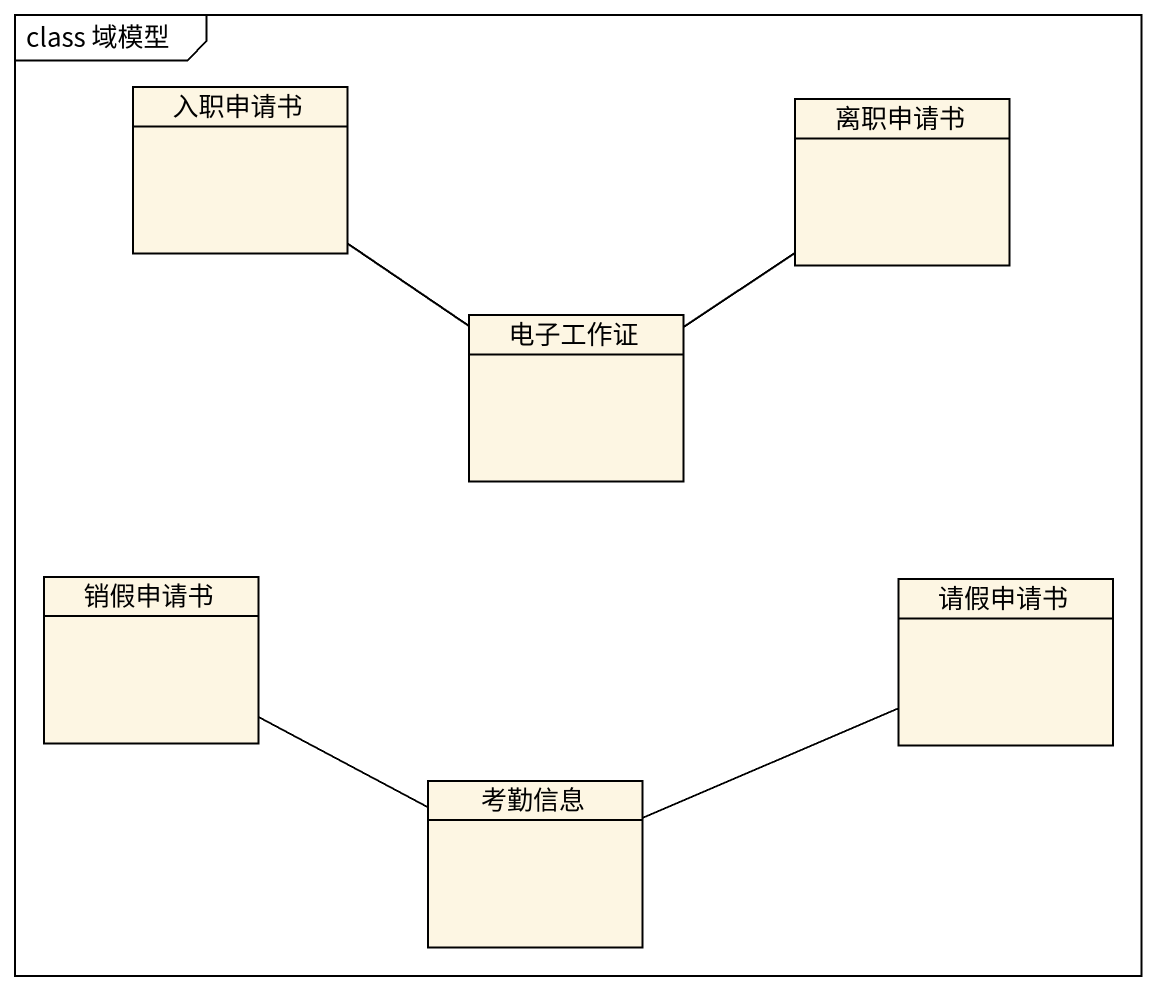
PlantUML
@startuml
mainframe class 域模型
hide circle
hide empty members
class 入职申请书
class 离职申请书
class 电子工作证
class 销假申请书
class 请假申请书
class 考勤信息
入职申请书 -- 电子工作证
离职申请书 -- 电子工作证
销假申请书 -right- 考勤信息
请假申请书 -left- 考勤信息
@enduml
